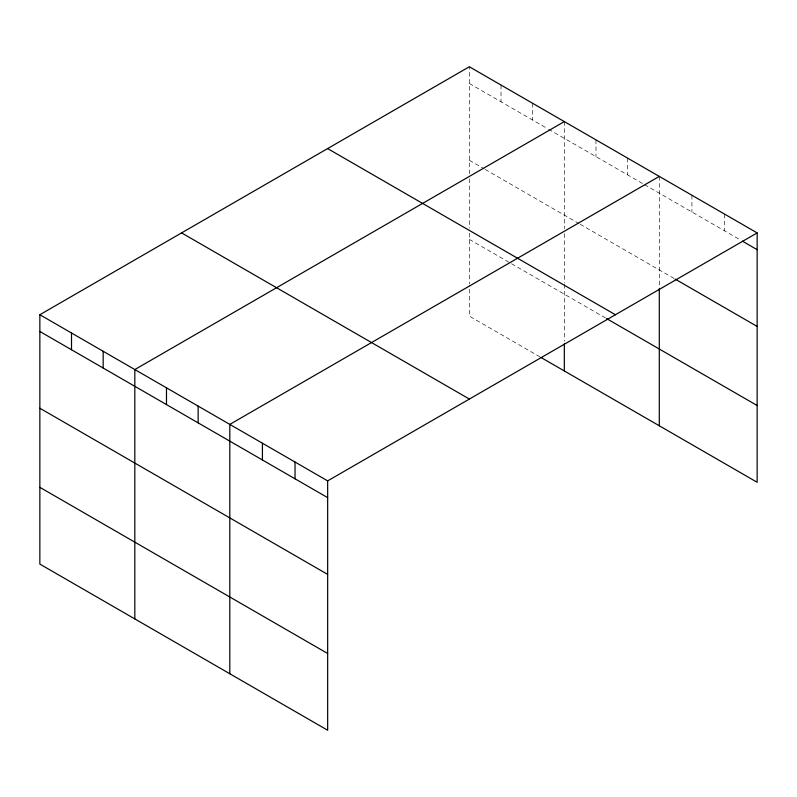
<?xml version="1.0" encoding="UTF-8"?>
<svg xmlns="http://www.w3.org/2000/svg" width="797" height="797" viewBox="0 0 797 797"><rect width="100%" height="100%" fill="white"/><g stroke="black" fill="none" stroke-linecap="round" stroke-linejoin="round"><path stroke-width="0.6" stroke-dasharray="3.98 2.99" d="M469.343 173.866L469.343 66.759M469.343 83.506L547.439 128.596M548.495 129.204L643.468 184.037M644.524 184.645L740.313 239.947M469.343 160.267L484.118 168.795M485.174 169.412L579.09 223.628M580.146 224.246L674.023 278.442M469.343 239.359L510.498 263.12M511.554 263.727L605.481 317.953M540.047 356.936L469.343 316.12L469.343 285.167M724.533 214.084L724.533 230.841M691.916 195.255L691.916 212.012M659.298 176.416L659.298 288.474M627.637 158.145L627.637 174.902M595.977 139.864L595.977 156.62M564.326 121.592L564.326 228.699M564.326 233.641L564.326 283.065M564.326 284.3L564.326 341.236M532.665 103.311L532.665 120.068M501.004 85.03L501.004 101.787M469.343 178.807L469.343 228.231M469.343 233.182L469.343 283.931"/><path stroke-width="1.2" d="M541.103 357.544L757.15 482.275L757.15 232.913L469.343 66.759L39.85 314.725L39.85 564.087L327.657 730.241L327.657 480.88L39.85 314.725M564.326 121.592L134.823 369.559L134.823 618.92M659.298 176.416L229.805 424.393L229.805 673.754M327.657 480.88L757.15 232.913M742.415 241.162L757.15 249.67M675.079 279.05L757.15 326.431M327.617 148.581L615.414 314.745M606.537 318.561L757.15 405.514M181.586 232.893L469.383 399.058M39.85 331.472L327.657 497.637M39.85 408.233L327.657 574.398M39.85 487.326L327.657 653.49M659.298 288.474L659.298 425.787M564.326 343.716L564.326 370.954M295.039 462.051L295.039 478.808M262.422 443.222L262.422 459.979M198.144 406.111L198.144 422.868M166.483 387.83L166.483 404.587M103.172 351.278L103.172 368.035M71.511 332.997L71.511 349.753"/></g></svg>
